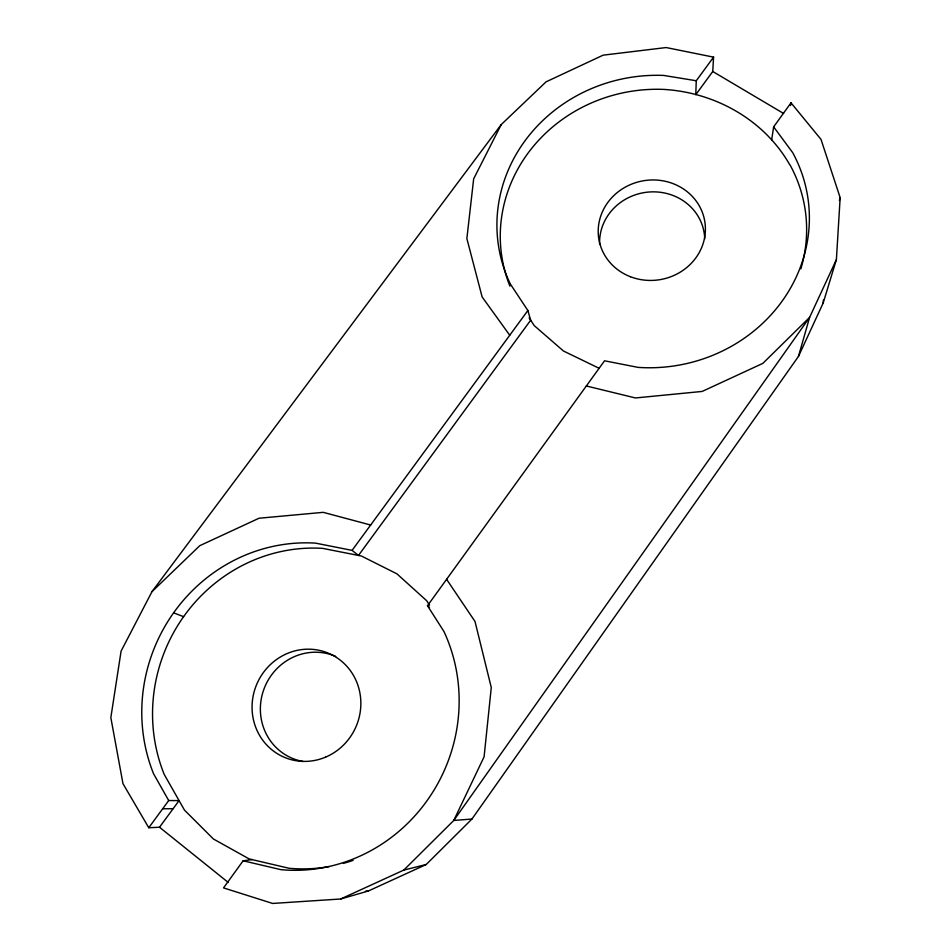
<?xml version="1.0" encoding="UTF-8"?>
<svg xmlns="http://www.w3.org/2000/svg" width="951" height="951" viewBox="0 0 951 951"><rect width="100%" height="100%" fill="white"/><g stroke="black" fill="none" stroke-linecap="round" stroke-linejoin="round"><path stroke-width="1.43" d="M713.571 57.143L696.263 80.752L695.775 94.684L712.751 71.491L713.571 57.143L666.175 47.55L603.148 55.158L546.064 81.845L501.213 124.605L152.005 591.617L121.098 651.09L110.839 717.625L122.976 783.683L148.772 827.739L159.506 827.239L228.276 882.469M329.201 866.575A161.551 154.324 -66.3 0 1 289.128 868.275L252.027 859.597L243.135 860.786L223.533 887.901L272.64 903.45L340.66 898.992L368.334 891.004L426.214 864.507L471.922 819.049L798.46 356.423L823.174 303.036L836.393 259.599L840.161 197.665L821.01 139.405L791.006 102.827L773.638 126.863L771.63 140.082M823.174 303.036L823.364 300.088M790.543 105.561L791.006 102.827M839.376 200.483L840.161 197.665M798.46 356.423L809.61 317.372L836.393 259.599M501.213 124.605L473.669 178.824L466.87 238.546L482.133 296.962L509.748 335.239M243.135 860.786L280.925 869.666A164.963 157.402 -65.9 0 0 429.008 797.877A164.963 157.402 -65.9 0 0 443.962 631.535L427.498 605.728L604.539 360.798L638.121 367.383A156.546 145.907 -10 0 0 782.091 301.182A156.546 145.907 -10 0 0 792.658 152.588L773.638 126.863M148.772 827.739L168.707 800.54L179.073 800.611L184.458 810.086L213.369 838.96L249.079 858.884L252.027 859.597M168.707 800.54L153.586 773.817A164.963 157.402 -65.9 0 1 315.494 543.128L352.072 550.367L527.864 310.513L510.259 283.885M159.506 827.239L179.073 800.611L164.214 774.423A161.551 154.324 -66.3 0 1 322.639 548.37L361.416 556.026L396.912 573.833L426.678 600.711L429.567 605.24M340.66 898.992L403.818 870.07L453.77 820.451L809.61 317.372L762.868 363.365L702.147 391.443L635.446 397.958L586.351 385.975M152.005 591.617L199.781 545.684L259.017 518.236L323.209 512.339L370.652 525.011M403.818 870.07L426.214 864.507M471.922 819.049L453.77 820.451L484.095 756.794L491.275 687.525L475.013 621.49L446.59 579.314M365.422 891.194L368.334 891.004M162.657 808.79L173.082 808.683M696.263 80.752L663.727 75.438A156.546 145.907 -10 0 0 510.259 283.885M173.605 612.836L183.602 616.664M599.118 368.287L563.467 351.014L534.26 325.634L529.101 317.836M712.751 71.491L783.612 113.478M352.072 550.367L358.468 555.443L530.67 320.214L527.864 310.513M427.498 605.728L429.483 607.344M353.13 860.358A161.551 154.324 -66.3 0 1 343.347 863.389M800.825 268.871A153.468 143.304 -9.8 0 0 790.269 165.367L789.496 164.309C763.808 119.529 714.843 92.413 663.869 89.418A153.468 143.304 -9.8 0 0 509.926 286.156M599.641 244.276A52.662 49.262 -9.7 0 1 650.436 191.924A52.662 49.262 -9.7 0 1 704.715 238.832M303.048 761.466A55.384 52.959 -66.6 0 1 262.963 691.995A55.384 52.959 -66.6 0 1 335.715 656.392M630.442 276.729A53.696 50.13 -9.9 0 0 705.06 223.354A53.696 50.13 -9.9 0 0 619.921 190.521A53.696 50.13 -9.9 0 0 630.442 276.729M325.67 757.091A56.525 53.981 -66.2 0 0 340.945 660.707A56.525 53.981 -66.2 0 0 252.776 698.082A56.525 53.981 -66.2 0 0 325.67 757.091"/></g></svg>
